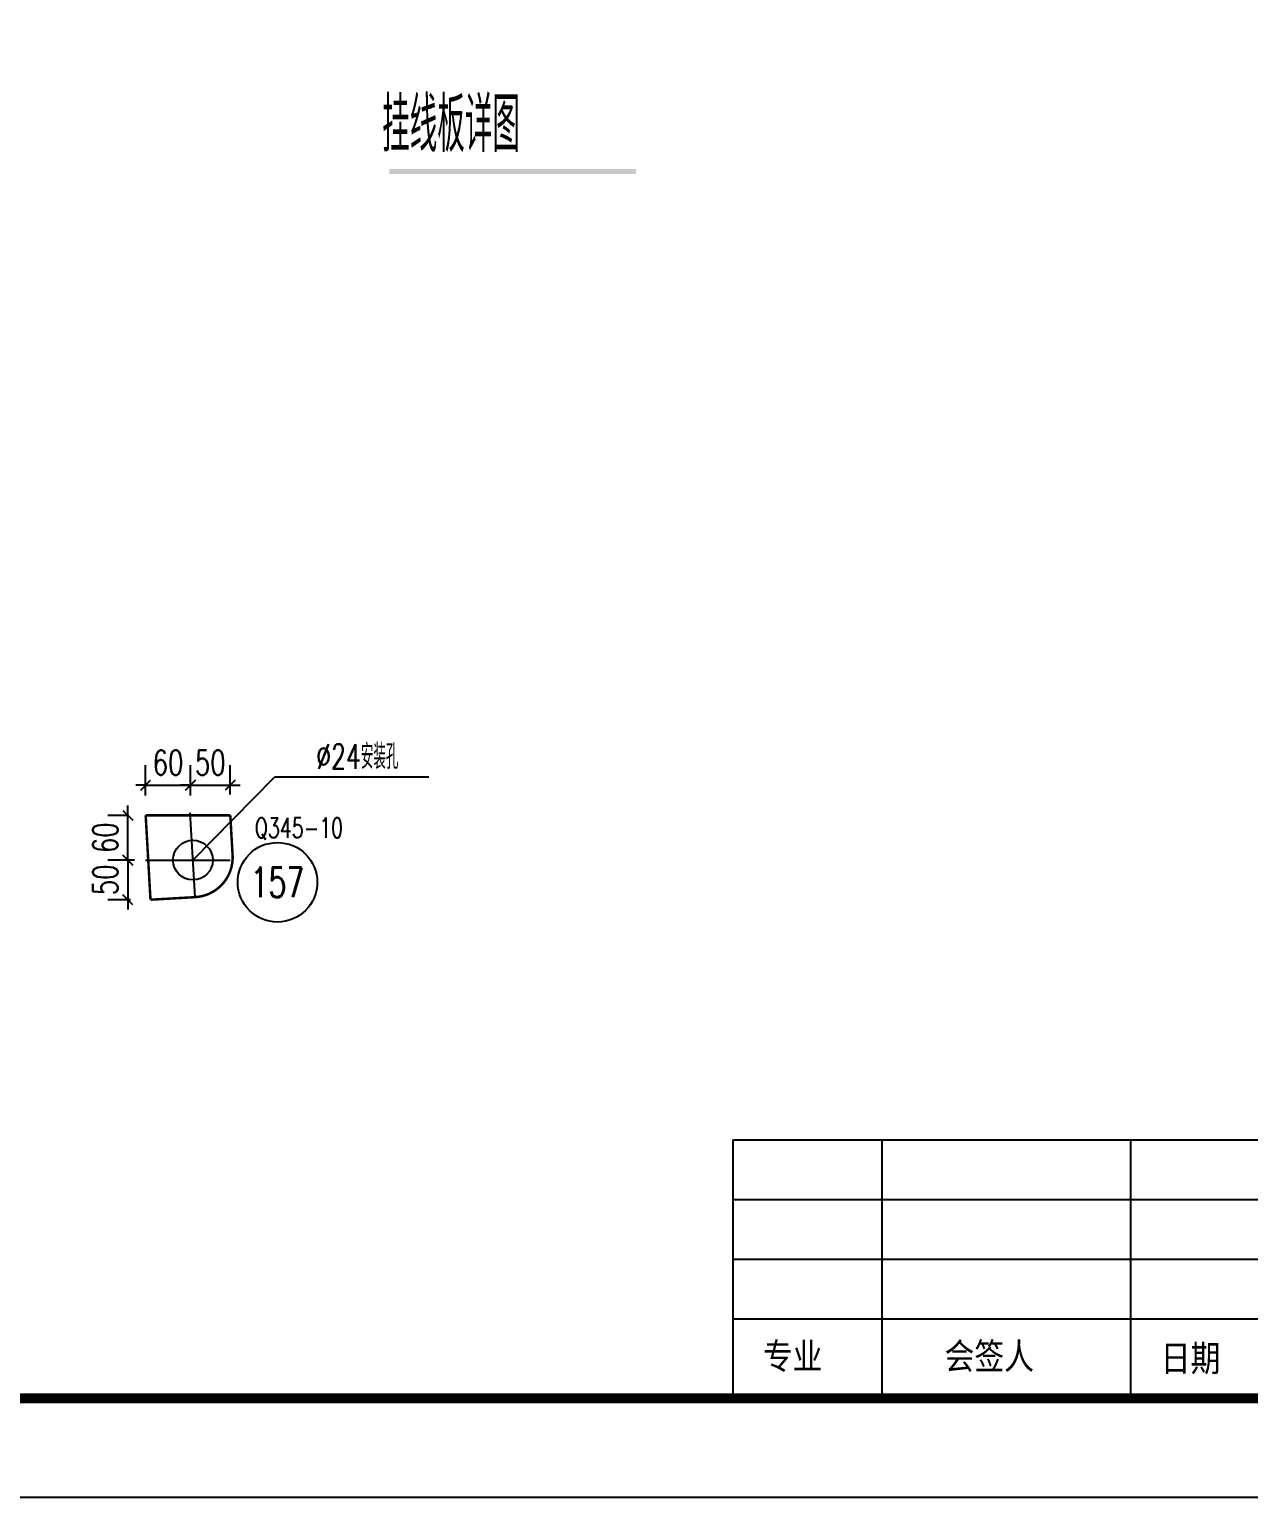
# Model space of a CAD drawing. Header units: millimetres. Extents: x 34238 to 35079, y -7738 to -7144.
# Drawn here: x 34803.8 to 34926.5, y -7738 to -7590.3 of the extents above; entities that cross this region are included whole.
import ezdxf
from ezdxf.enums import TextEntityAlignment as Align

# ---------------------------------------------------------------- set-up
doc = ezdxf.new("R2010")
doc.units = ezdxf.units.MM
doc.header["$LTSCALE"] = 10
doc.linetypes.add('DASHDOTX2', pattern=[2, 1, -0.5, 0, -0.5])
for name, color, linetype in [('$TD_AUDIT_GENERATED_(886)', 4, 'Continuous'), ('2', 1, 'Continuous'), ('4', 2, 'DASHDOTX2')]:
    doc.layers.add(name, color=color, linetype=linetype)
doc.styles.add('DXT', font='simplex.shx', dxfattribs={"width": 0.72, "bigfont": 'hztxt.shx'})
doc.styles.add('HQFILE', font='complex.shx', dxfattribs={"bigfont": 'hztxt.shx'})
doc.styles.get("Standard").update_dxf_attribs({"font": 'SIMPLEX.shx', "width": 0.7, "bigfont": 'gbhzfs.shx'})
doc.dimstyles.new('BZ$0', dxfattribs={"dimtxt": 2.5, "dimasz": 1, "dimexe": 2, "dimexo": 2, "dimgap": 1, "dimtad": 1, "dimdec": 0, "dimlfac": 20, "dimzin": 12, "dimdsep": 46, "dimtxsty": 'DXT', "dimblk": 'OBLIQUE', "dimcen": 0.09, "dimclrd": 1, "dimclre": 1, "dimclrt": 7, "dimadec": 4, "dimazin": 3, "dimtfac": 1.4, "dimtdec": 0, "dimtix": 1, "dimtmove": 2, "dimatfit": 3, "dimldrblk": 'OBLIQUE', "dimfxl": 1, "dimtolj": 1, "dimtzin": 0, "dimarcsym": 0})

# ---------------------------------------------------------------- blocks, each defined once
blk = doc.blocks.new('M20X45')
blk.add_circle((0, 0), 0.2000000029802322)
blk = doc.blocks.new('_Oblique')
at = {"color": 0, "linetype": 'ByBlock', "lineweight": -2}
blk.add_line((-0.5, -0.5), (0.5, 0.5), dxfattribs=at)
blk = doc.blocks.new('*D94')
at = {"color": 1, "lineweight": -2}
for p, q in [((34820.03013441072, -7667.377796890887), (34820.03013441072, -7664.329369641251)), ((34824.03013441072, -7667.286704082648), (34824.03013441072, -7664.329369641251)), ((34820.03013441072, -7666.329369641251), (34819.03013441072, -7666.329369641251)), ((34820.03013441072, -7666.329369641251), (34824.03013441072, -7666.329369641251)), ((34824.03013441072, -7666.329369641251), (34825.03013441072, -7666.329369641251))]:
    blk.add_line(p, q, dxfattribs=at)
at = {"layer": 'Defpoints', "color": 0}
for p in [(34824.03013441072, -7666.329369641251), (34820.03013441072, -7669.377796890887), (34824.03013441072, -7669.286704082648)]:
    blk.add_point(p, dxfattribs=at)
at = {"color": 1, "lineweight": -2}
blk.add_blockref('_Oblique', (34820.03013441072, -7666.329369641251), dxfattribs=at)
at = {"color": 1, "lineweight": -2, "rotation": 180}
blk.add_blockref('_Oblique', (34824.03013441072, -7666.329369641251), dxfattribs=at)
at = {"color": 7, "insert": (34822.03013441072, -7664.079369641251), "char_height": 2.5, "attachment_point": 5, "style": 'DXT'}
blk.add_mtext('\\A1;50', dxfattribs=at)
blk = doc.blocks.new('*D95')
at = {"color": 1, "lineweight": -2}
for p, q in [((34815.53013441072, -7667.377796890887), (34815.53013441072, -7664.329369641249)), ((34820.03013441072, -7667.377796890887), (34820.03013441072, -7664.329369641249)), ((34815.53013441072, -7666.329369641249), (34814.53013441072, -7666.329369641249)), ((34815.53013441072, -7666.329369641249), (34820.03013441072, -7666.329369641249)), ((34820.03013441072, -7666.329369641249), (34821.03013441072, -7666.329369641249))]:
    blk.add_line(p, q, dxfattribs=at)
at = {"layer": 'Defpoints', "color": 0}
for p in [(34820.03013441072, -7666.329369641249), (34815.53013441072, -7669.377796890887), (34820.03013441072, -7669.377796890887)]:
    blk.add_point(p, dxfattribs=at)
at = {"color": 1, "lineweight": -2}
blk.add_blockref('_Oblique', (34815.53013441072, -7666.329369641249), dxfattribs=at)
at = {"color": 1, "lineweight": -2, "rotation": 180}
blk.add_blockref('_Oblique', (34820.03013441072, -7666.329369641249), dxfattribs=at)
at = {"color": 7, "insert": (34817.78013441072, -7664.079369641249), "char_height": 2.5, "attachment_point": 5, "style": 'DXT'}
blk.add_mtext('\\A1;60', dxfattribs=at)
blk = doc.blocks.new('*D96')
at = {"color": 1, "lineweight": -2}
for p, q in [((34813.72501673807, -7669.377796890888), (34813.72501673807, -7668.377796890888)), ((34813.78722126692, -7669.377796890888), (34811.72501673807, -7669.377796890888)), ((34813.72501673807, -7673.877796890888), (34813.72501673807, -7669.377796890888)), ((34813.78722126692, -7673.877796890888), (34811.72501673807, -7673.877796890888)), ((34813.72501673807, -7673.877796890888), (34813.72501673807, -7674.877796890888))]:
    blk.add_line(p, q, dxfattribs=at)
at = {"layer": 'Defpoints', "color": 0}
for p in [(34813.72501673807, -7669.377796890888), (34815.78722126692, -7669.377796890889), (34815.78722126692, -7673.877796890889)]:
    blk.add_point(p, dxfattribs=at)
at = {"color": 1, "lineweight": -2}
for p, rotation in [((34813.72501673807, -7669.377796890888), 270), ((34813.72501673807, -7673.877796890888), 90)]:
    blk.add_blockref('_Oblique', p, dxfattribs=dict(at, rotation=rotation))
at = {"color": 7, "insert": (34811.47501673807, -7671.627796890883), "char_height": 2.5, "attachment_point": 5, "rotation": 90, "style": 'DXT'}
blk.add_mtext('\\A1;60', dxfattribs=at)
blk = doc.blocks.new('*D97')
at = {"color": 1, "lineweight": -2}
for p, q in [((34813.72501673807, -7673.877796890888), (34813.72501673807, -7672.877796890888)), ((34814.40460852304, -7673.877796890888), (34811.72501673807, -7673.877796890888)), ((34813.72501673807, -7673.877796890888), (34813.72501673807, -7677.862331289904)), ((34814.01485936072, -7677.862331289904), (34811.72501673807, -7677.862331289904)), ((34813.72501673807, -7677.862331289904), (34813.72501673807, -7678.862331289904))]:
    blk.add_line(p, q, dxfattribs=at)
at = {"layer": 'Defpoints', "color": 0}
for p in [(34816.40460852304, -7673.877796890889), (34813.72501673807, -7677.862331289904), (34816.01485936072, -7677.862331289905)]:
    blk.add_point(p, dxfattribs=at)
at = {"color": 1, "lineweight": -2}
for p, rotation in [((34813.72501673807, -7673.877796890888), 270), ((34813.72501673807, -7677.862331289904), 90)]:
    blk.add_blockref('_Oblique', p, dxfattribs=dict(at, rotation=rotation))
at = {"color": 7, "insert": (34811.47501673807, -7675.870064090391), "char_height": 2.5, "attachment_point": 5, "rotation": 90, "style": 'DXT'}
blk.add_mtext('\\A1;50', dxfattribs=at)
blk = doc.blocks.new('GWTKA1')
blk.add_line((22630.71416270315, -9765.875701341163), (21789.71416270315, -9765.875701341163))
at = {"const_width": 1}
blk.add_lwpolyline([(21814.71416270315, -9755.875701341163), (21814.71416270315, -9181.875701341163), (22620.71416270315, -9181.875701341163), (22620.71416270315, -9755.875701341163), (21814.71416270315, -9755.875701341163)], dxfattribs=at)
blk = doc.blocks.new('GXED00001000000C')
at = {"linetype": 'Continuous'}
for p, q in [((-55, 26.00000000000003), (0, 26.00000000000003)), ((-55, 26.00000000000003), (-55, 2.84e-14)), ((-40, 26.00000000000003), (-40, 2.84e-14)), ((-15, 26.00000000000003), (-15, 2.84e-14)), ((0, 1.137e-13), (1.42e-14, 26.00000000000003)), ((-55, 20.00000000000003), (0, 20.00000000000003)), ((-55, 14.00000000000003), (0, 14.00000000000003)), ((-55, 8.000000000000028), (0, 8.000000000000028)), ((-55, 2.84e-14), (0, 0))]:
    blk.add_line(p, q, dxfattribs=at)
at = {"linetype": 'Continuous', "style": 'HQFILE'}
for s, p in [('\\M+5D7A8\\M+5D2B5', (-51.96844782084224, 2.626252928245691)), ('\\M+5BBE1\\M+5C7A9\\M+5C8CB', (-33.69285234057008, 2.626253258560979)), ('\\M+5C8D5\\M+5C6DA', (-11.94774218531333, 2.40663914964469))]:
    blk.add_text(s, height=3, dxfattribs=at).set_placement(p)

msp = doc.modelspace()

# ---------------------------------------------------------------- linework, layer by layer
at = {"color": 3}
for p in [(34820.26512457177, -7673.877796890887), (34844.02629334311, -7665.530918920376)]:
    msp.add_line(p, (34828.48436171077, -7665.530918920376), dxfattribs=at)
at = {"const_width": 0.25}
for points in [[(34815.53013441072, -7669.377796890887), (34824.04399461753, -7669.377796890887)], [(34815.53013441072, -7669.377796890887), (34816.01485936072, -7677.862331289904)]]:
    msp.add_lwpolyline(points, dxfattribs=at)
msp.add_lwpolyline([(34816.01485936072, -7677.862331289904), (34820.50753354973, -7677.605662960304, 0.414213562373379), (34824.27287209142, -7673.384025165986), (34824.04399461753, -7669.377796890887)], format="xyb", dxfattribs=at)
msp.add_circle((34828.78736775364, -7676.11211928105), 4)
msp.add_trace([(34840.04146620688, -7604.381482624554), (34840.04146620688, -7604.881482624554), (34864.85505763084, -7604.381482624554), (34864.85505763084, -7604.881482624554)])
at = {"layer": '4'}
for p, q in [((34820.50753354973, -7677.605662960304), (34820.02271559381, -7669.119500603287)), ((34815.53013441072, -7673.877796890887), (34824.04399461753, -7673.877796890887))]:
    msp.add_line(p, q, dxfattribs=at)

# ---------------------------------------------------------------- block references
for name, p in [('GWTKA1', (12448.76172111385, 2027.873716618939)), ('GXED00001000000C', (34929.57690796722, -7728.001982182379))]:
    msp.add_blockref(name, p)
at = {"layer": '2', "xscale": 10, "yscale": 10, "zscale": 10}
msp.add_blockref('M20X45', (34820.27938392341, -7673.877796890887), dxfattribs=at)

# ---------------------------------------------------------------- texts
at = {"layer": '$TD_AUDIT_GENERATED_(886)', "width": 0.7}
msp.add_text('157', height=3, dxfattribs=at).set_placement((34828.78736775364, -7676.11226928105), align=Align.MIDDLE_CENTER)
at = {"width": 0.7}
msp.add_text('\\M+5B9D2\\M+5CFDF\\M+5B0E5\\M+5CFEA\\M+5CDBC', height=5.5, dxfattribs=at).set_placement((34839.31462588114, -7602.652722160408))
msp.add_text('%%C24\\M+5B0B2\\M+5D7B0\\M+5BFD7', height=2.5, dxfattribs=at).set_placement((34836.81470360158, -7664.710316377492), align=Align.CENTER)
msp.add_text('Q345-10', height=2, rotation=359.9999999998957, dxfattribs=at).set_placement((34826.50313546154, -7671.632611556204))

# ---------------------------------------------------------------- dimensions: what is measured, and where the dimension line sits
at = {"color": 3}
for p1, p2, distance, picture, middle in [((34815.53013441072, -7669.377796890887), (34820.03013441072, -7669.377796890887), 3.0484272496378253, '*D95', (34817.78013441072, -7664.079369641249)), ((34815.78722126692, -7673.877796890887), (34815.78722126692, -7669.377796890887), 2.06220452884736, '*D96', (34811.47501673807, -7671.627796890883))]:
    dim = msp.add_aligned_dim(p1=p1, p2=p2, distance=distance, text='60', dimstyle='BZ$0', dxfattribs=at)
    dim.commit()
    dim.dimension.update_dxf_attribs({"geometry": picture, "text_midpoint": middle})
for base, p1, p2, angle, picture, middle in [((34824.03013441072, -7666.329369641251), (34820.03013441072, -7669.377796890887), (34824.03013441072, -7669.286704082648), 180, '*D94', (34822.03013441072, -7664.079369641251)), ((34813.72501673807, -7677.862331289904), (34816.40460852304, -7673.877796890887), (34816.01485936072, -7677.862331289904), 90, '*D97', (34811.47501673807, -7675.870064090391))]:
    dim = msp.add_linear_dim(base=base, p1=p1, p2=p2, angle=angle, text='50', dimstyle='BZ$0', dxfattribs=at)
    dim.commit()
    dim.dimension.update_dxf_attribs({"geometry": picture, "text_midpoint": middle})

doc.saveas('drawing.dxf')
